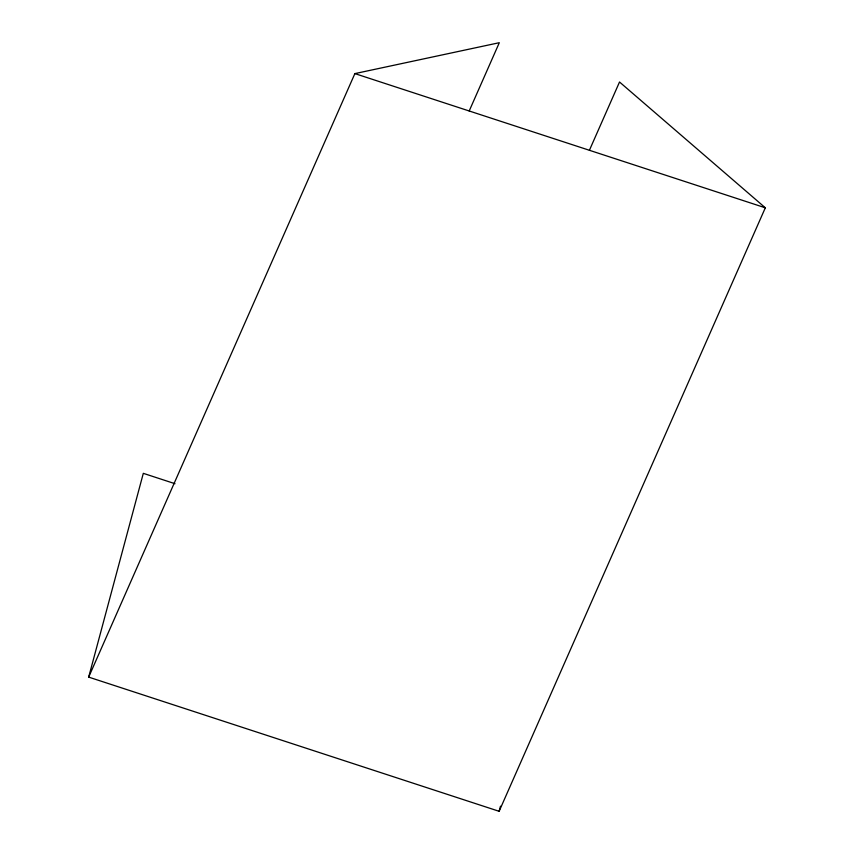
<?xml version="1.0" encoding="UTF-8"?>
<svg xmlns="http://www.w3.org/2000/svg" width="854" height="854" viewBox="0 0 854 854"><rect width="100%" height="100%" fill="white"/><g stroke="black" fill="none" stroke-linecap="round" stroke-linejoin="round"><path stroke-width="1.28" d="M589.409 150.283L619.524 82.005L765.323 207.8L499.12 811.3L88.677 677.115L143.312 473.34L174.985 483.695M499.12 811.3L500.497 806.176M88.677 677.115L354.88 73.604L499.312 42.7L469.198 110.977M354.88 73.604L765.323 207.8"/></g></svg>
